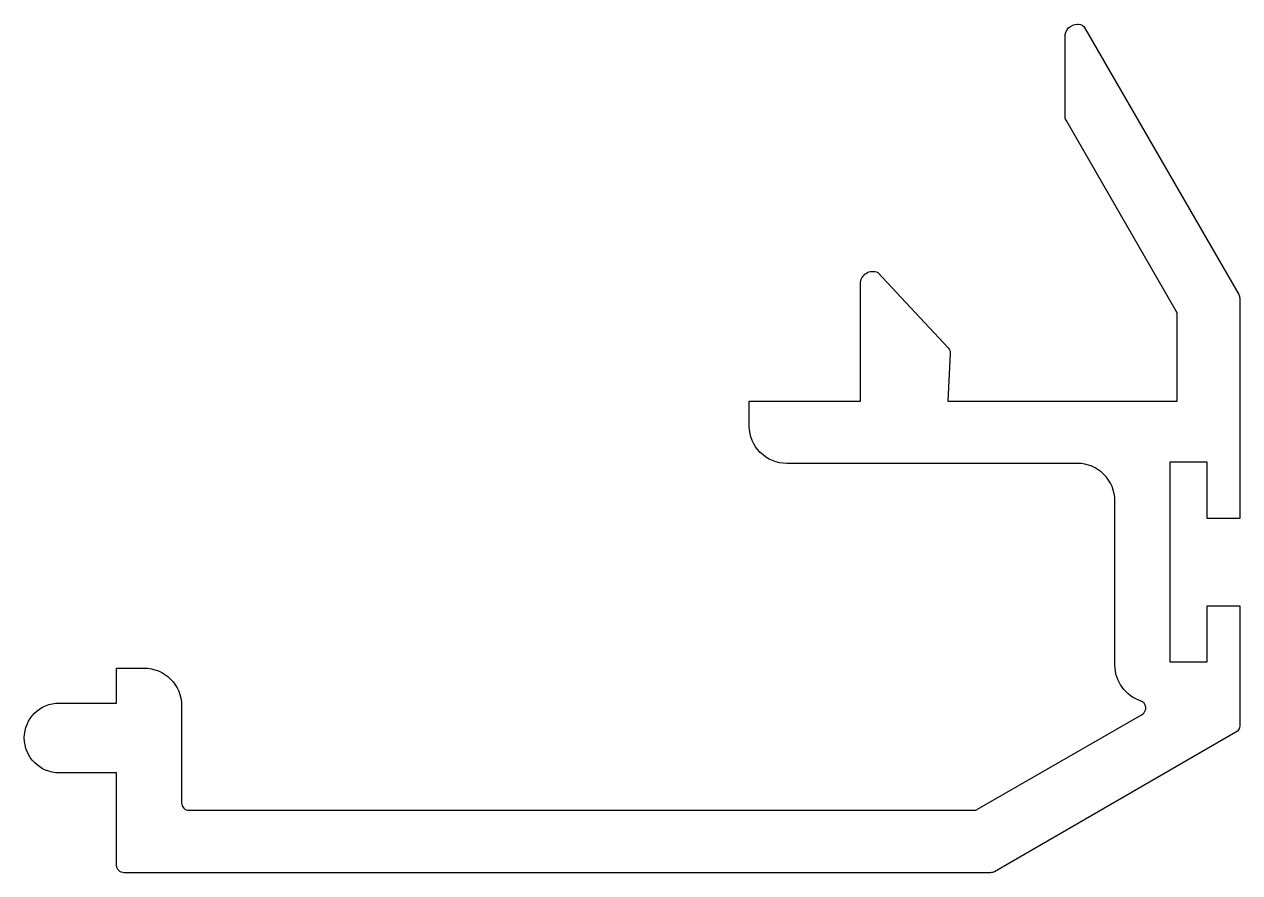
# Model space of a CAD drawing. Extents: x 128.5 to 177.2, y 207.3 to 241.3.
import ezdxf

# ---------------------------------------------------------------- set-up
doc = ezdxf.new("R2010")
doc.units = 0
doc.header["$LTSCALE"] = 15
doc.layers.get('0').update_dxf_attribs({"linetype": 'CONTINUOUS'})

msp = doc.modelspace()

# ---------------------------------------------------------------- linework, layer by layer
at = {"color": 0, "linetype": 'BYBLOCK'}
msp.add_lwpolyline([(162.713, 231.37), (165.527, 228.343, -0.203104), (165.607, 228.123), (165.507, 226.215), (174.707, 226.215), (174.707, 229.67, 0.131652), (174.667, 229.82), (170.247, 237.475, -0.131652), (170.207, 237.625), (170.207, 240.815, -0.414214), (170.707, 241.315), (170.743, 241.315, -0.267949), (171.003, 241.165), (177.167, 230.49, -0.131652), (177.207, 230.34), (177.207, 221.516), (175.907, 221.516), (175.907, 223.766), (174.407, 223.766), (174.407, 215.766), (175.907, 215.766), (175.907, 218.016), (177.207, 218.016), (177.207, 213.204, -0.267949), (177.057, 212.944), (167.376, 207.355, -0.131652), (167.226, 207.315), (132.507, 207.315, -0.414214), (132.207, 207.615), (132.207, 211.315), (129.907, 211.315, -1), (129.907, 214.115), (132.207, 214.115), (132.207, 215.515), (133.307, 215.515, -0.414214), (134.807, 214.015), (134.807, 210.115, 0.414214), (135.107, 209.815), (166.556, 209.815, 0.131652), (166.706, 209.855), (173.295, 213.659, 0.648232), (173.238, 214.204, -0.324005), (172.207, 215.629), (172.207, 222.215, 0.414214), (170.707, 223.715), (159.057, 223.715, -0.414214), (157.557, 225.215), (157.557, 226.215), (162.007, 226.215), (162.007, 230.915, -0.544944)], format="xyb", close=True, dxfattribs=at)

doc.saveas('drawing.dxf')
